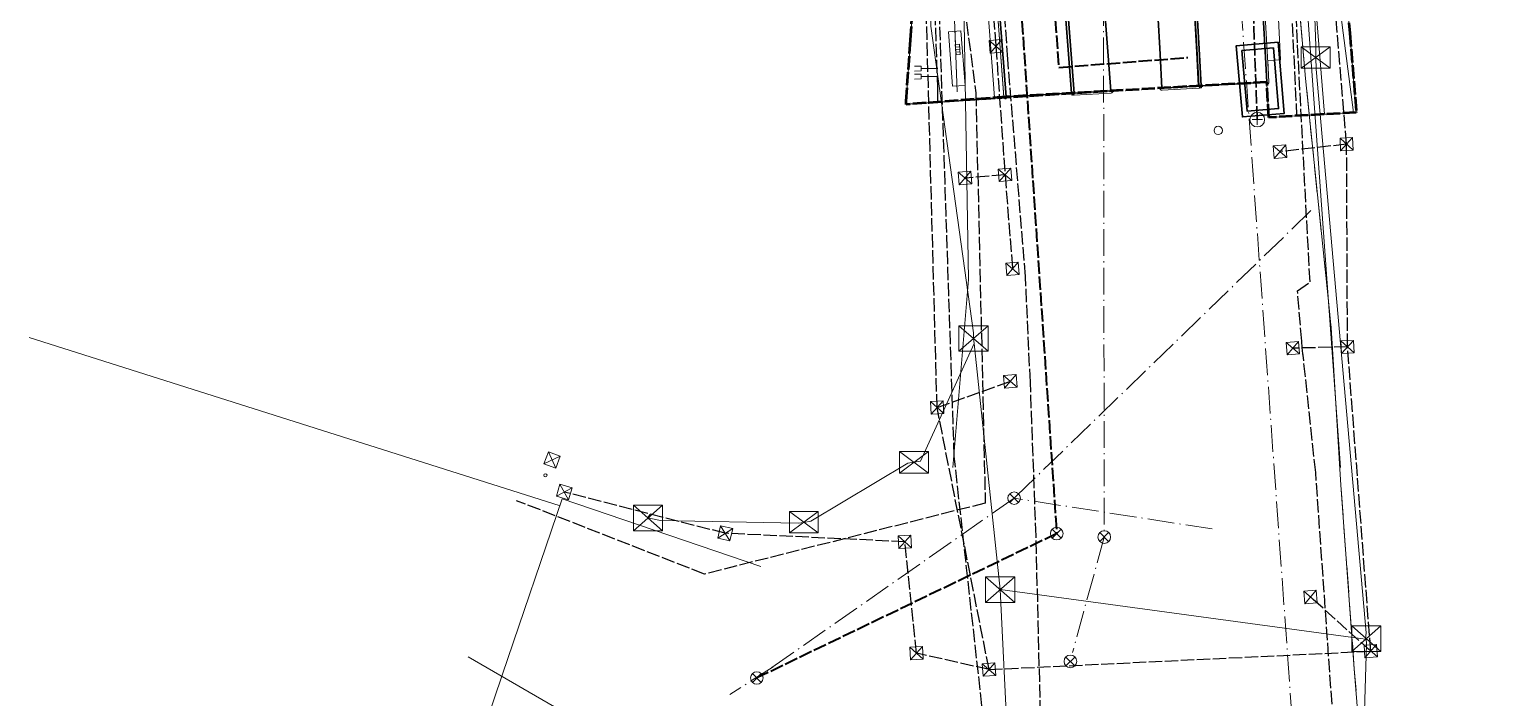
# Model space of a CAD drawing. Header units: metres. Extents: x 105014 to 106600, y 111320 to 118425.
# Drawn here: x 105320.2 to 105458.9, y 111728.1 to 111791.8 of the extents above; entities that cross this region are included whole.
import ezdxf

# ---------------------------------------------------------------- set-up
doc = ezdxf.new("R2010")
doc.units = ezdxf.units.M
doc.linetypes.add('DASHDOT', pattern=[3.556, 2.54, -0.508, 0, -0.508])
doc.linetypes.add('DASHED', pattern=[1.524, 1.27, -0.254])
for name, color, linetype, lineweight in [('00-BASE-LIMITE', 7, 'DASHED', 50), ('00-BASE-UE', 42, 'DASHED', 25), ('10-PAV-CALZADA-BRT', 12, 'CONTINUOUS', 30), ('10-PAV-CALZADA-MIXTA', 8, 'CONTINUOUS', 30), ('10-PAV-SARDINEL', 252, 'CONTINUOUS', 13), ('20-EP-ZONA-DURA', 253, 'CONTINUOUS', 13), ('30-RED-ENEL-NODOS', 11, 'CONTINUOUS', 13), ('30-RED-ENEL-PROY', 1, 'DASHED', 25), ('30-RED-ETB-CAMARA', 151, 'CONTINUOUS', 13), ('30-RED-ETB-EXIST', 145, 'CONTINUOUS', 13), ('30-RED-MOVISTAR-PROY', 4, 'DASHED', 25), ('30-RED-VANTI-EXIST', 52, 'CONTINUOUS', 13), ('30-RED-VANTI-PROY', 2, 'DASHED', 25), ('30-RED-VANTI-RETIRO', 8, 'DASHDOT', 13), ('35-RH-ACUE-DOMICILIARIA', 152, 'CONTINUOUS', 9), ('35-RH-ACUE-MATRIZ-PJ', 150, 'DASHED', 40), ('35-RH-ACUE-MENOR-EXIST', 151, 'CONTINUOUS', 13), ('35-RH-ACUE-MENOR-PROY', 5, 'DASHED', 25), ('35-RH-ACUE-NODOS', 5, 'CONTINUOUS', 13), ('35-RH-ACUE-PJ-POZOS', 30, 'CONTINUOUS', 30), ('35-RH-PLUV-INTERCEPTOR', 3, 'DASHED', 40), ('35-RH-PLUV-NODOS', 94, 'CONTINUOUS', 13), ('35-RH-PLUV-RETIRO', 8, 'DASHDOT', 13), ('36-RH-SAN-COLECTOR-PROY', 6, 'DASHED', 35), ('36-RH-SAN-POZOS', 216, 'CONTINUOUS', 13), ('60-PREDIAL-LOTE', 42, 'CONTINUOUS', 13)]:
    doc.layers.add(name, color=color, linetype=linetype, lineweight=lineweight)

# ---------------------------------------------------------------- blocks, each defined once
blk = doc.blocks.new('CAM_ETB_T_14')
for p, q in [((-1.39, -1.22), (1.39, 1.22)), ((-1.39, 1.22), (1.39, -1.22))]:
    blk.add_line(p, q)
blk.add_lwpolyline([(-1.39, -1.22), (1.39, -1.22), (1.39, 1.22), (-1.39, 1.22)], close=True)
blk = doc.blocks.new('CAM_ETB_T_13')
for p, q in [((-1.375, -1.025), (1.375, 1.025)), ((-1.375, 1.025), (1.375, -1.025))]:
    blk.add_line(p, q)
blk.add_lwpolyline([(-1.375, -1.025), (1.375, -1.025), (1.375, 1.025), (-1.375, 1.025)], close=True)
blk = doc.blocks.new('CAJA_ENEL')
for p, q in [((-0.6, -0.6), (0.6, 0.6)), ((-0.6, 0.6), (0.6, -0.6))]:
    blk.add_line(p, q)
blk.add_lwpolyline([(-0.6, -0.6), (0.6, -0.6), (0.6, 0.6), (-0.6, 0.6)], close=True)
blk = doc.blocks.new('POSTE')
blk.add_circle((0, 0), 0.15)
blk = doc.blocks.new('NODO_ACUE')
blk.add_circle((0, 0), 0.4)
blk = doc.blocks.new('POZO_SAN')
for p, q in [((-0.5, 0), (0.5, 0)), ((0, -0.5), (0, 0.5))]:
    blk.add_line(p, q)
blk.add_circle((0, 0), 0.7)
blk = doc.blocks.new('SUMIDERO')
for p, q in [((-0.25, -0.2), (-0.25, 0.2)), ((0, -0.2), (0, 0.2)), ((0.25, -0.2), (0.25, 0.2))]:
    blk.add_line(p, q)
blk.add_lwpolyline([(-0.5, -0.2), (0.5, -0.2), (0.5, 0.2), (-0.5, 0.2)], close=True)
blk = doc.blocks.new('POZO_PLUV')
for p, q in [((-0.42, -0.42), (0.42, 0.42)), ((-0.42, 0.42), (0.42, -0.42))]:
    blk.add_line(p, q)
blk.add_circle((0, 0), 0.6)

msp = doc.modelspace()

# ---------------------------------------------------------------- linework, layer by layer
at = {"layer": '00-BASE-LIMITE'}
msp.add_lwpolyline([(105445.6077, 111795.4009), (105445.9767, 111791.3727), (105446.5781, 111783.9097), (105446.5851, 111783.8271), (105438.2649, 111783.3623), (105438.0747, 111786.7261), (105413.2409, 111785.3209), (105403.7485, 111784.6005), (105403.7393, 111784.9007), (105404.1489, 111790.7489), (105404.6361, 111798.4925)], dxfattribs=at)
at = {"layer": '00-BASE-UE'}
msp.add_lwpolyline([(105445.6077, 111795.4009), (105445.9767, 111791.3727), (105446.5781, 111783.9097), (105446.5851, 111783.8271), (105438.2649, 111783.3625), (105438.0509, 111786.7289), (105403.7479, 111784.6007), (105403.7393, 111784.9007), (105404.1489, 111790.7489), (105404.6361, 111798.4925)], dxfattribs=at)
at = {"layer": '10-PAV-CALZADA-BRT'}
for points in [[(105422.4681, 111795.8839), (105423.2271, 111785.8859), (105419.7315, 111785.6882), (105418.9781, 111795.6191)], [(105431.1883, 111793.4477), (105431.3973, 111789.5909), (105431.5803, 111786.3586), (105428.0853, 111786.1609), (105427.9027, 111789.3975), (105427.6933, 111793.2627)]]:
    msp.add_lwpolyline(points, dxfattribs=at)
at = {"layer": '10-PAV-CALZADA-MIXTA'}
for points in [[(105418.7287, 111795.5999), (105419.4823, 111785.6741), (105413.2405, 111785.3209), (105412.4967, 111795.1269)], [(105437.6935, 111793.5309), (105437.9023, 111789.6807), (105438.0695, 111786.7257), (105431.8292, 111786.3727), (105431.6619, 111789.3351), (105431.4523, 111793.2003)]]:
    msp.add_lwpolyline(points, dxfattribs=at)
at = {"layer": '10-PAV-SARDINEL'}
for points in [[(105418.9281, 111795.615), (105419.6817, 111785.6892), (105419.6816, 111785.6574), (105419.6764, 111785.6261), (105419.6664, 111785.596), (105419.6517, 111785.5678), (105419.6328, 111785.5423), (105419.61, 111785.5201), (105419.584, 111785.5019), (105419.5555, 111785.4879), (105419.5251, 111785.4787), (105419.4936, 111785.4744), (105419.4823, 111785.6741), (105418.7287, 111795.5999)], [(105418.9781, 111795.6191), (105419.7315, 111785.6882), (105423.2271, 111785.8859), (105423.4267, 111785.8972), (105423.4271, 111785.8859), (105423.4241, 111785.8512), (105423.415, 111785.8175), (105423.4003, 111785.7859), (105423.3803, 111785.7573), (105423.3557, 111785.7327), (105423.3271, 111785.7127), (105423.2955, 111785.698), (105423.2618, 111785.6889), (105423.2384, 111785.6862), (105419.7428, 111785.4885), (105419.7315, 111785.4882), (105419.6968, 111785.4912), (105419.6631, 111785.5003), (105419.6315, 111785.515), (105419.6159, 111785.5259), (105419.6369, 111785.5478), (105419.6543, 111785.5727), (105419.6678, 111785.5999), (105419.6769, 111785.6288), (105419.6816, 111785.6588), (105419.6817, 111785.6892), (105418.9281, 111795.615)], [(105412.4967, 111795.1269), (105413.2404, 111785.321), (105413.24, 111785.1907), (105413.2518, 111785.1212), (105413.2174, 111785.1222), (105413.1836, 111785.1291), (105413.1516, 111785.1417), (105413.1222, 111785.1596), (105413.0963, 111785.1823), (105413.0746, 111785.2091), (105413.0579, 111785.2393), (105413.0466, 111785.2718), (105413.0411, 111785.3058), (105413.0411, 111785.3058), (105412.2973, 111795.1119)], [(105431.2526, 111793.1898), (105431.4622, 111789.3241), (105431.6295, 111786.3614), (105431.6335, 111786.3319), (105431.6418, 111786.3032), (105431.6543, 111786.2762), (105431.6707, 111786.2513), (105431.6906, 111786.2291), (105431.7136, 111786.2101), (105431.7089, 111786.2054), (105431.6803, 111786.1854), (105431.6487, 111786.1707), (105431.615, 111786.1616), (105431.5916, 111786.1589), (105428.0966, 111785.9612), (105428.0966, 111785.9612), (105428.0853, 111785.9609), (105428.0506, 111785.9639), (105428.0169, 111785.973), (105427.9853, 111785.9877), (105427.9567, 111786.0077), (105427.9321, 111786.0323), (105427.9121, 111786.0609), (105427.8974, 111786.0925), (105427.8883, 111786.1262), (105427.8856, 111786.1496), (105428.0853, 111786.1609), (105431.5803, 111786.3586), (105431.3973, 111789.5909), (105431.1883, 111793.4477)], [(105431.4523, 111793.2003), (105431.6619, 111789.3351), (105431.829, 111786.3728), (105431.8405, 111786.173), (105431.8091, 111786.1737), (105431.7782, 111786.1793), (105431.7486, 111786.1896), (105431.721, 111786.2045), (105431.696, 111786.2235), (105431.6743, 111786.2462), (105431.6564, 111786.272), (105431.6428, 111786.3002), (105431.6337, 111786.3303), (105431.6295, 111786.3614), (105431.6295, 111786.3614), (105431.4622, 111789.3241), (105431.2526, 111793.1898)], [(105437.8932, 111793.5415), (105438.102, 111789.6918), (105438.2692, 111786.737), (105438.2685, 111786.7056), (105438.2629, 111786.6747), (105438.2526, 111786.6451), (105438.2377, 111786.6175), (105438.2187, 111786.5925), (105438.196, 111786.5708), (105438.1702, 111786.5529), (105438.142, 111786.5393), (105438.1119, 111786.5302), (105438.0808, 111786.526), (105438.0808, 111786.526), (105438.0695, 111786.7257), (105437.9023, 111789.6807), (105437.6935, 111793.5309)]]:
    msp.add_lwpolyline(points, dxfattribs=at)
at = {"layer": '20-EP-ZONA-DURA'}
for points in [[(105411.2779, 111796.6523), (105412.1397, 111785.2455), (105413.0373, 111785.3113), (105412.2968, 111795.1119), (105413.0411, 111785.3058), (105403.7485, 111784.6005), (105403.7393, 111784.9007), (105404.1489, 111790.7489), (105404.6361, 111798.4925)], [(105445.6077, 111795.4009), (105445.9767, 111791.3727), (105446.5781, 111783.9097), (105446.5851, 111783.8271), (105438.2649, 111783.3623), (105438.086, 111786.5267), (105438.1166, 111786.5312), (105438.1461, 111786.5405), (105438.1738, 111786.5543), (105438.199, 111786.5722), (105438.2211, 111786.5939), (105438.2396, 111786.6188), (105438.2539, 111786.6462), (105438.2638, 111786.6755), (105438.2689, 111786.7061), (105438.2692, 111786.737), (105438.1545, 111788.7827), (105439.3847, 111788.8345), (105439.1165, 111794.0275)]]:
    msp.add_lwpolyline(points, dxfattribs=at)
msp.add_lwpolyline([(105407.7567, 111791.5127), (105408.1501, 111786.3277), (105409.3467, 111786.4185), (105408.9531, 111791.6037), (105407.7567, 111791.5127)], close=True, dxfattribs=at)
at = {"layer": '30-RED-ENEL-PROY'}
for points in [[(105445.6663, 111780.8119), (105443.7723, 111803.4783)], [(105406.6773, 111755.7263), (105405.4687, 111800.1699)], [(105411.4465, 111800.5855), (105412.2773, 111790.1385)], [(105412.2773, 111790.1385), (105413.1449, 111777.8897)], [(105445.6663, 111780.8119), (105439.3271, 111780.1003)], [(105445.7535, 111761.4963), (105445.6663, 111780.8119)], [(105413.1449, 111777.8897), (105409.3439, 111777.5829)], [(105413.1449, 111777.8897), (105413.8583, 111768.9415)], [(105445.7535, 111761.4963), (105440.5489, 111761.3789)], [(105447.9647, 111732.5215), (105445.7535, 111761.4963)], [(105406.6773, 111755.7263), (105413.6537, 111758.2221)], [(105411.6281, 111730.7699), (105406.6773, 111755.7263)], [(105386.5139, 111743.7465), (105371.1793, 111747.6773)], [(105403.6043, 111742.9367), (105386.5139, 111743.7465)], [(105404.7079, 111732.3295), (105403.6043, 111742.9367)], [(105447.9647, 111732.5215), (105442.2303, 111737.6833)], [(105411.6281, 111730.7699), (105404.7079, 111732.3295)], [(105411.6281, 111730.7699), (105447.9647, 111732.5215)]]:
    msp.add_lwpolyline(points, dxfattribs=at)
at = {"layer": '30-RED-ETB-EXIST'}
for points in [[(105442.751, 111789.068), (105442.736, 111790.157), (105442.232, 111804.684)], [(105410.145, 111762.302), (105410.139, 111762.839), (105406.09, 111792.049), (105406.068, 111793.714)], [(105447.543, 111733.717), (105447.472, 111733.724), (105447.527, 111734.266), (105442.765, 111787.955), (105442.751, 111789.068)], [(105404.49, 111750.514), (105405.098, 111750.608), (105410.196, 111761.838), (105410.145, 111762.302)], [(105412.68, 111738.382), (105410.196, 111761.838), (105410.145, 111762.302)], [(105393.997, 111744.791), (105394.672, 111744.9), (105403.881, 111750.42), (105404.49, 111750.514)], [(105379.155, 111745.209), (105379.328, 111745.547), (105379.26, 111745.187), (105380.335, 111744.976), (105393.456, 111744.704), (105393.997, 111744.791)], [(105414.119, 111709.152), (105412.68, 111738.382)], [(105412.68, 111738.382), (105446.987, 111733.717), (105447.467, 111733.674), (105447.472, 111733.724), (105447.543, 111733.717)], [(105446.005, 111717.284), (105447.099, 111717.253), (105447.544, 111733.194), (105447.543, 111733.717)]]:
    msp.add_lwpolyline(points, dxfattribs=at)
at = {"layer": '30-RED-MOVISTAR-PROY'}
for points in [[(105407.1364, 111786.1513), (105404.367, 111875.3833)], [(105408.3109, 111751.0916), (105407.1364, 111786.1513)], [(105415.4816, 111686.4232), (105408.3109, 111751.0916)]]:
    msp.add_lwpolyline(points, dxfattribs=at)
at = {"layer": '30-RED-VANTI-EXIST'}
for points in [[(105408.5803, 111785.8013), (105407.7368, 111809.0895)], [(105443.9966, 111765.2263), (105441.7497, 111787.0699), (105440.6579, 111799.7049), (105440.4589, 111802.0098)], [(105444.0653, 111764.5583), (105443.9966, 111765.2263)], [(105444.1309, 111763.8905), (105444.0653, 111764.5583)], [(105448.0787, 111670.6751), (105448.9935, 111682.4767), (105450.2711, 111696.6955), (105447.4361, 111717.8411), (105446.3973, 111730.8431), (105445.1157, 111748.3277), (105444.1833, 111763.3575), (105444.1309, 111763.8905)], [(105378.4001, 111702.8191), (105382.0807, 111720.3709), (105362.0233, 111731.9895)]]:
    msp.add_lwpolyline(points, dxfattribs=at)
at = {"layer": '30-RED-VANTI-PROY'}
for points in [[(105418.5864, 111618.4983), (105420.3449, 111627.0843), (105421.7185, 111647.9763), (105417.3939, 111691.5255), (105416.1035, 111743.4795), (105415.5563, 111758.1565), (105415.0945, 111768.2097), (105413.4161, 111788.9049), (105411.7465, 111812.8133), (105410.5975, 111832.5523), (105410.2441, 111846.8177), (105410.5903, 111860.5949), (105412.7925, 111890.8311), (105420.3261, 111986.8135), (105420.1075, 111996.6987), (105420.3381, 112001.1757), (105421.9511, 112009.2427), (105422.7243, 112019.9804)], [(105407.7368, 111809.0895), (105408.4827, 111799.9933), (105410.3701, 111785.7111), (105411.2689, 111746.6219), (105384.5209, 111739.8547), (105366.6511, 111746.8545)], [(105441.3932, 111762.0393), (105440.9947, 111766.8521), (105442.1823, 111767.6939), (105440.9861, 111790.4635), (105440.4955, 111801.0583), (105440.4589, 111802.0098)], [(105441.4032, 111761.9183), (105441.3932, 111762.0393)], [(105441.4129, 111761.8011), (105441.4032, 111761.9183)], [(105441.4228, 111761.6815), (105441.4129, 111761.8011)], [(105441.434, 111761.5457), (105441.4228, 111761.6815)], [(105441.4485, 111761.3713), (105441.434, 111761.5457)], [(105441.4673, 111761.1969), (105441.4485, 111761.3713)], [(105441.482, 111761.0611), (105441.4673, 111761.1969)], [(105441.4949, 111760.9415), (105441.482, 111761.0611)], [(105441.5075, 111760.8245), (105441.4949, 111760.9415)], [(105441.5206, 111760.7033), (105441.5075, 111760.8245)], [(105448.0787, 111670.6751), (105446.9793, 111682.5285), (105445.8259, 111698.9947), (105444.9801, 111710.8273), (105444.3821, 111725.9623), (105442.7249, 111749.5541), (105441.5206, 111760.7033)]]:
    msp.add_lwpolyline(points, dxfattribs=at)
at = {"layer": '30-RED-VANTI-RETIRO'}
for points in [[(105408.5803, 111785.8013), (105407.7368, 111809.0895)], [(105443.9966, 111765.2263), (105441.7497, 111787.0699), (105440.6579, 111799.7049), (105440.4589, 111802.0098)], [(105444.0653, 111764.5583), (105443.9966, 111765.2263)], [(105444.1309, 111763.8905), (105444.0653, 111764.5583)], [(105448.0787, 111670.6751), (105448.9935, 111682.4767), (105450.2711, 111696.6955), (105447.4361, 111717.8411), (105446.3973, 111730.8431), (105445.1157, 111748.3277), (105444.1833, 111763.3575), (105444.1309, 111763.8905)]]:
    msp.add_lwpolyline(points, dxfattribs=at)
at = {"layer": '35-RH-ACUE-DOMICILIARIA'}
for points in [[(105404.5229, 111788.2356), (105405.1628, 111788.2489), (105405.1724, 111787.7904), (105404.5325, 111787.777)], [(105404.5285, 111787.4796), (105405.1684, 111787.4929), (105405.1779, 111787.0344), (105404.5381, 111787.021)], [(105405.1676, 111788.0197), (105406.7456, 111788.0272)], [(105405.1732, 111787.2637), (105406.749, 111787.2712)]]:
    msp.add_lwpolyline(points, dxfattribs=at)
at = {"layer": '35-RH-ACUE-MATRIZ-PJ'}
msp.add_lwpolyline([(105424.8155, 112003.6764), (105426.2746, 112003.5923), (105425.3924, 111991.144), (105423.4213, 111970.3723), (105419.6848, 111928.6813), (105416.1158, 111879.9158), (105414.9573, 111845.9363), (105415.3385, 111830.9411), (105416.768, 111802.9791), (105417.8101, 111794.2049), (105418.271, 111788.1317), (105430.5635, 111789.0645)], dxfattribs=at)
at = {"layer": '35-RH-ACUE-MENOR-EXIST'}
for points in [[(105408.1856, 111750), (105409.6815, 111767.9266), (105409.2266, 111794.3144), (105404.4408, 111883.6288), (105407.0219, 111931.0186), (105409.3054, 111960.1122)], [(105408.1856, 111750), (105409.6815, 111767.9266), (105409.2266, 111794.3144), (105404.4408, 111883.6288), (105407.0219, 111931.0186), (105409.3054, 111960.1122)], [(105445.0844, 111750), (105439.29, 111830.38), (105435.9, 111863.02), (105437.62, 111908.62)], [(105445.0844, 111750), (105439.29, 111830.38), (105435.9, 111863.02), (105437.62, 111908.62)], [(105320.2415, 111762.3956), (105370.7902, 111746.3771)], [(105320.2415, 111762.3956), (105370.7902, 111746.3771)], [(105370.9894, 111747.0217), (105365.3, 111730.33)], [(105370.9894, 111747.0217), (105365.3, 111730.33)], [(105370.9894, 111747.0217), (105389.9053, 111740.595)], [(105370.9894, 111747.0217), (105389.9053, 111740.595)], [(105365.3, 111730.33), (105357.3461, 111706.7514), (105357.1067, 111706.0417)], [(105365.3, 111730.33), (105357.3461, 111706.7514), (105357.1067, 111706.0417)]]:
    msp.add_lwpolyline(points, dxfattribs=at)
at = {"layer": '35-RH-ACUE-MENOR-PROY'}
for points in [[(105458.2562, 112204.2735), (105458.4003, 112193.8377), (105458.0398, 112182.8876), (105458.4851, 112170.9065), (105458.7549, 112163.2555), (105458.9231, 112158.6535), (105456.3296, 112120.1133), (105454.6526, 112101.1938), (105454.0759, 112094.7444), (105453.9871, 112093.7403), (105452.9029, 112081.9218), (105451.8078, 112065.0618), (105448.3987, 112020.9297), (105447.4066, 112012.3801), (105447.29, 112011.3842), (105446.09, 112001.053), (105445.9515, 111999.8634), (105446.1738, 111998.1626), (105446.396, 111996.4618), (105439.4852, 111902.6289), (105439.368, 111889.6036), (105439.0093, 111847.1772), (105439.904, 111804.4753), (105440.9088, 111783.5058)], [(105406.76, 111784.78), (105406.7544, 111786.067), (105406.4649, 111794.1537), (105407.4765, 111802.3408), (105405.9589, 111829.1229), (105405.3963, 111841.1534), (105404.9863, 111857.0462), (105406.4038, 111868.893), (105406.6021, 111870.8873), (105404.4713, 111877.8722), (105404.9382, 111885.391), (105406.1692, 111903.6299), (105408.0564, 111929.9875), (105412.8952, 111991.5316), (105413.5481, 112002.6512), (105414.7884, 112017.8012), (105416.3059, 112032.4375), (105418.1409, 112050.137), (105423.5293, 112130.8985), (105424.6059, 112153.1085), (105424.6059, 112153.1085), (105425.8733, 112179.5634), (105426.7743, 112198.9107)]]:
    msp.add_lwpolyline(points, dxfattribs=at)
at = {"layer": '35-RH-ACUE-PJ-POZOS'}
for points in [[(105439.1458, 111790.5257), (105439.7292, 111783.7507), (105435.7439, 111783.4076), (105435.1606, 111790.1825), (105439.1458, 111790.5257)], [(105435.7439, 111783.4076), (105435.1606, 111790.1825), (105439.1458, 111790.5257), (105439.7292, 111783.7507), (105435.7439, 111783.4076)], [(105438.6906, 111789.9846), (105439.1881, 111784.206), (105436.1992, 111783.9486), (105435.7016, 111789.7273), (105438.6906, 111789.9846)], [(105436.1992, 111783.9486), (105435.7016, 111789.7273), (105438.6906, 111789.9846), (105439.1881, 111784.206), (105436.1992, 111783.9486)]]:
    msp.add_lwpolyline(points, close=True, dxfattribs=at)
at = {"layer": '35-RH-PLUV-INTERCEPTOR'}
for points in [[(105414.7581, 111792.5432), (105418.0671, 111743.7161)], [(105418.0671, 111743.7161), (105389.5205, 111729.9647)]]:
    msp.add_lwpolyline(points, dxfattribs=at)
at = {"layer": '35-RH-PLUV-RETIRO'}
for points in [[(105422.2629, 111999.3758), (105422.5905, 111743.3905)], [(105431.6617, 111889.4464), (105432.9829, 111830.6355), (105441.0985, 111717.4881)], [(105442.2719, 111774.4824), (105414.0142, 111747.0953)], [(105414.0142, 111747.0953), (105389.5205, 111729.9647)], [(105432.8743, 111744.1614), (105414.0142, 111747.0953)], [(105422.5905, 111743.3905), (105419.5689, 111732.4057)], [(105391.06, 111731.0262), (105386.9361, 111728.3798)]]:
    msp.add_lwpolyline(points, dxfattribs=at)
at = {"layer": '36-RH-SAN-COLECTOR-PROY'}
msp.add_lwpolyline([(105434.74, 111848.4), (105437.16, 111783.15)], dxfattribs=at)
at = {"layer": '60-PREDIAL-LOTE'}
msp.add_lwpolyline([(105446.3343, 111783.8367), (105443.5599, 111783.6736), (105441.5988, 111807.931), (105442.396, 111807.9215), (105443.2171, 111807.9128), (105443.7085, 111804.1172), (105443.9225, 111802.4641), (105446.3343, 111783.8367)], close=True, dxfattribs=at)

# ---------------------------------------------------------------- block references
at = {"layer": '30-RED-ENEL-NODOS'}
for name, p, rotation in [('CAJA_ENEL', (105412.2773, 111790.1384), 94.6), ('CAJA_ENEL', (105439.327, 111780.1002), 94.6), ('CAJA_ENEL', (105445.6663, 111780.8118), 92.9), ('CAJA_ENEL', (105409.3439, 111777.5828), 94.6), ('CAJA_ENEL', (105413.1448, 111777.8897), 94.6), ('CAJA_ENEL', (105413.8582, 111768.9414), 94.6), ('CAJA_ENEL', (105445.7535, 111761.4962), 92.9), ('CAJA_ENEL', (105440.5489, 111761.3788), 94.6), ('CAJA_ENEL', (105413.6536, 111758.222), 94.6), ('CAJA_ENEL', (105406.6773, 111755.7262), 92.9), ('CAJA_ENEL', (105370.0239, 111750.7333), 339.6), ('POSTE', (105369.3942, 111749.2691), 179.8), ('CAJA_ENEL', (105371.1792, 111747.6773), 73.2), ('CAJA_ENEL', (105386.5139, 111743.7465), 76.9), ('CAJA_ENEL', (105403.6042, 111742.9366), 93), ('CAJA_ENEL', (105442.2304, 111737.6833), 94.6), ('CAJA_ENEL', (105447.9647, 111732.5215), 94.2), ('CAJA_ENEL', (105404.7079, 111732.3295), 93), ('CAJA_ENEL', (105411.628, 111730.7698), 94.3)]:
    msp.add_blockref(name, p, dxfattribs=dict(at, rotation=rotation))
at = {"layer": '30-RED-ETB-CAMARA'}
for name, p in [('CAM_ETB_T_13', (105442.722, 111789.068)), ('CAM_ETB_T_14', (105410.145, 111762.302)), ('CAM_ETB_T_13', (105404.49, 111750.514)), ('CAM_ETB_T_14', (105379.155, 111745.209)), ('CAM_ETB_T_13', (105393.995, 111744.808)), ('CAM_ETB_T_14', (105412.68, 111738.382)), ('CAM_ETB_T_14', (105447.543, 111733.717))]:
    msp.add_blockref(name, p, dxfattribs=at)
at = {"layer": '35-RH-ACUE-NODOS', "rotation": 94.6}
msp.add_blockref('NODO_ACUE', (105433.4491, 111782.1232), dxfattribs=at)
at = {"layer": '35-RH-PLUV-NODOS'}
for name, p, rotation in [('SUMIDERO', (105408.6421, 111789.833), 274.3), ('SUMIDERO', (105408.6421, 111789.833), 274.3), ('POZO_PLUV', (105418.0671, 111743.7161), 270), ('POZO_PLUV', (105389.5205, 111729.9647), 270)]:
    msp.add_blockref(name, p, dxfattribs=dict(at, rotation=rotation))
for p in [(105414.0142, 111747.0953), (105414.0142, 111747.0953), (105414.0142, 111747.0953), (105414.0142, 111747.0953), (105422.5905, 111743.3905), (105419.3708, 111731.5409)]:
    msp.add_blockref('POZO_PLUV', p, dxfattribs=at)
at = {"layer": '36-RH-SAN-POZOS', "rotation": 270}
msp.add_blockref('POZO_SAN', (105437.16, 111783.15), dxfattribs=at)

doc.saveas('drawing.dxf')
